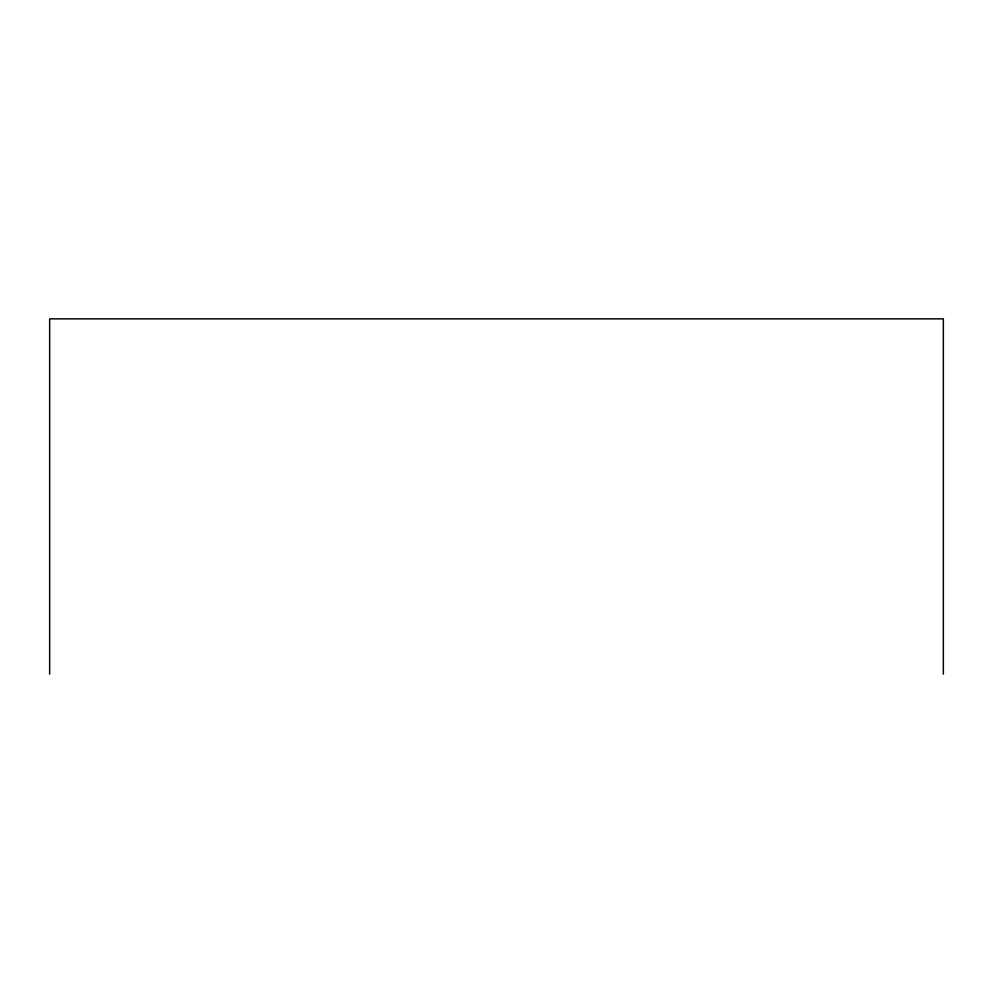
<?xml version="1.0" encoding="UTF-8"?>
<svg xmlns="http://www.w3.org/2000/svg" width="993" height="993" viewBox="0 0 993 993"><rect width="100%" height="100%" fill="white"/><g stroke="black" fill="none" stroke-linecap="round" stroke-linejoin="round"><path stroke-width="1.49" d="M943.35 674.148L943.35 318.852L49.65 318.852L49.65 674.148"/></g></svg>
